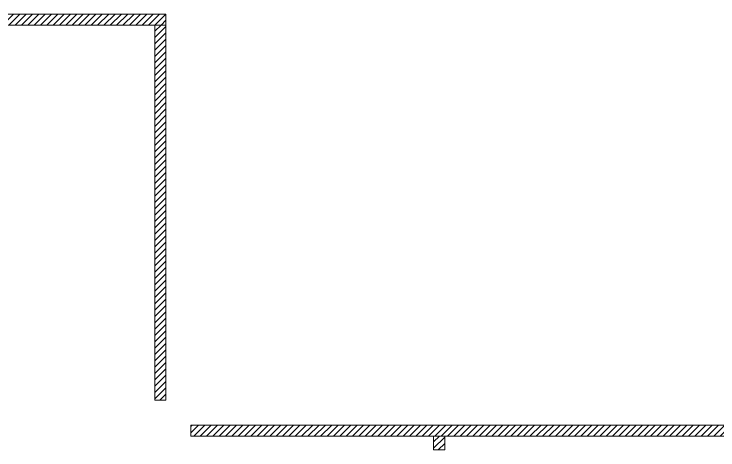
# Model space of a CAD drawing. Header units: millimetres. Extents: x -162958 to 167200, y -450 to 146301.
# Drawn here: x 120349 to 133100, y 15100 to 23000 of the extents above; entities that cross this region are included whole.
import ezdxf

# ---------------------------------------------------------------- set-up
doc = ezdxf.new("R2010")
doc.units = ezdxf.units.MM
for name, color, linetype, lineweight in [('CJSC.8-Cua', 15, 'Continuous', 5), ('Xr_MB nha xuong CM2$0$A-Solid-Wall H', 9, 'Continuous', 18), ('Xr_MB nha xuong CM2$0$A-Solid-WallC', 2, 'Continuous', 5)]:
    doc.layers.add(name, color=color, linetype=linetype, lineweight=lineweight)
pattern_1 = [(45, (2194615.53, 817811.32), (-57.452426, 57.452426), [])]

# ---------------------------------------------------------------- blocks, each defined once
blk = doc.blocks.new('Xr_MB nha xuong CM2$0$20261F 幕墙')
at = {"layer": 'Xr_MB nha xuong CM2$0$A-Solid-Wall H'}
h = blk.add_hatch(dxfattribs=at)
h.set_pattern_fill('ANSI31', color=256, scale=650)
h.set_pattern_definition(pattern_1)
h.paths.add_polyline_path([(3284703, 2280834), (3284703, 2281034), (3204703, 2281034), (3204703, 2280834)])
h = blk.add_hatch(dxfattribs=at)
h.set_pattern_fill('ANSI31', color=256, scale=650)
h.set_pattern_definition(pattern_1)
h.paths.add_polyline_path([(3284503, 2274033), (3284703, 2274033), (3284703, 2280834), (3284503, 2280834)])
h = blk.add_hatch(dxfattribs=at)
h.set_pattern_fill('ANSI31', color=256, scale=650)
h.set_pattern_definition(pattern_1)
h.paths.add_polyline_path([(3319853, 2273384), (3319853, 2273584), (3285154, 2273584), (3285154, 2273384)])
at = {"layer": 'Xr_MB nha xuong CM2$0$A-Solid-WallC'}
for points in [[(3284703, 2280834), (3284703, 2281034), (3204703, 2281034), (3204703, 2280834)], [(3284503, 2274033), (3284703, 2274033), (3284703, 2280834), (3284503, 2280834)], [(3319853, 2273384), (3319853, 2273584), (3285154, 2273584), (3285154, 2273384)]]:
    blk.add_lwpolyline(points, close=True, dxfattribs=at)

msp = doc.modelspace()

# ---------------------------------------------------------------- block references
at = {"layer": 'CJSC.8-Cua'}
msp.add_blockref('Xr_MB nha xuong CM2$0$20261F 幕墙', (-3161603.5, -2258033.7), dxfattribs=at)

# ---------------------------------------------------------------- next in the draw order: hatches: boundary and pattern name
at = {"layer": 'Xr_MB nha xuong CM2$0$A-Solid-Wall H'}
h = msp.add_hatch(dxfattribs=at)
h.set_pattern_fill('ANSI31', color=256, scale=650)
h.set_pattern_definition([(45, (-966987.99, -1671222.44), (-57.452426, 57.452426), [])])
h.paths.add_polyline_path([(127949.8, 15350), (128149.8, 15350), (128149.8, 15100), (127949.8, 15100)])

# ---------------------------------------------------------------- next in the draw order: linework, layer by layer
at = {"layer": 'Xr_MB nha xuong CM2$0$A-Solid-WallC'}
msp.add_lwpolyline([(127949.8, 15350), (128149.8, 15350), (128149.8, 15100), (127949.8, 15100)], close=True, dxfattribs=at)

doc.saveas('drawing.dxf')
